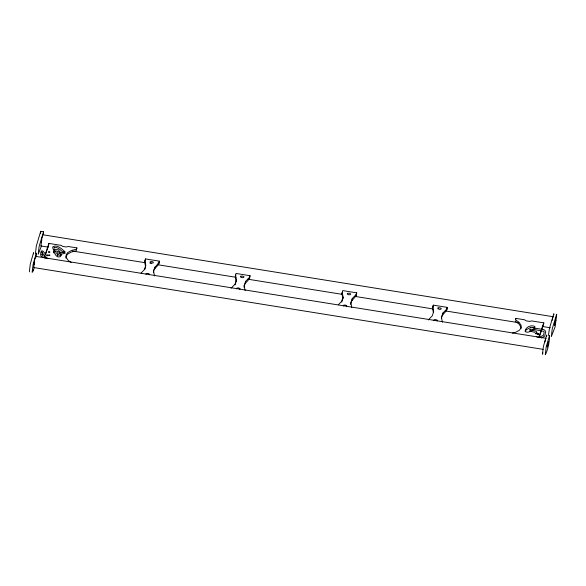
<?xml version="1.0" encoding="UTF-8"?>
<svg xmlns="http://www.w3.org/2000/svg" width="586" height="586" viewBox="0 0 586 586"><rect width="100%" height="100%" fill="white"/><g stroke="black" fill="none" stroke-linecap="round" stroke-linejoin="round"><path stroke-width="0.88" d="M65.976 258.104L65.976 256.412L67.588 254.134L71.302 252.039L76.253 250.83L76.891 247.9L68.152 246.501L66.145 246.984L62.643 246.42L61.156 245.373L48.909 243.41L44.192 257.518L45.085 258.148M520.91 328.621L520.91 326.929L518.896 323.919L515.226 321.318M33.6 253.848L33.556 252.669L30.274 264.052L29.359 271.831M546.716 336.247L546.679 335.067L543.398 346.451L542.475 354.23L542.951 352.933M553.865 314.894L553.821 313.722L549.441 328.394L548.459 335.514M543.127 349.359L33.71 267.553L34.603 260.023L35.819 256.375L546.145 338.327M48.155 247.131L40.932 245.974L41.818 238.443L43.042 234.796L553.36 316.748M40.639 233.565L40.742 232.495M43.437 234.012L43.503 231.77L40.705 231.324L36.317 245.995L35.402 253.775M36.076 257.166L36.354 253.123L33.072 264.506L32.157 272.278L33.109 269.685L33.043 271.186L34.34 267.311M48.726 244.992L48.909 243.41M159.436 261.158C157.759 265.172 153.041 267.67 153.393 272.717C153.371 267.677 159.582 266.051 159.436 261.158L145.445 258.909L144.698 262.176L145.621 266.938L144.764 269.516M145.262 260.492L145.445 258.909M154.836 268.417L155.019 266.835M158.689 264.425L158.879 262.843M235.477 275.142L236.4 279.903L236.217 281.485L235.286 276.724L236.041 273.457L250.032 275.706C250.171 280.599 243.959 282.225 243.988 287.265M245.424 282.965L245.615 281.383L249.468 277.39L250.032 275.706M249.277 278.973L249.468 277.39M341.748 302.054L342.898 298.618L341.968 293.857L342.722 290.59L356.713 292.839C356.852 297.732 350.64 299.358 350.67 304.39M342.898 298.618L343.081 297.036L342.158 292.275M352.105 300.091L352.296 298.516L356.149 294.524L356.713 292.839M355.958 296.098L356.149 294.524M433.332 312.367L432.563 308.404L433.31 305.138L447.301 307.386C447.587 312.03 441.698 313.481 441.544 318.081M433.31 305.138L432.563 308.404M442.701 314.638L442.884 313.063L446.737 309.071L447.301 307.386M446.554 310.646L446.737 309.071M515.673 319.971L515.863 318.396L524.602 319.795L526.096 320.842L529.598 321.406L531.597 320.923L543.845 322.886L539.208 337.748M530.66 330.248L530.85 328.761M57.56 255.752L57.655 252.39M34.296 262.755L34.193 264.682M41.342 242.296L41.789 239.952M544.921 341.975L545.712 338.591M552.144 320.396L552.935 317.011M535.538 333.112L535.362 333.683L537.626 334.027M537.706 333.742L536.747 332.995M43.503 231.77L39.116 246.442L38.2 254.221L41.43 246.127M45.671 254.119L48.448 245.82M54.278 249.607L53.722 251.291C54.857 253.745 56.359 257.921 59.889 256.858L60.563 256.368L61.318 254.112M53.531 252.874L54.095 251.189L55.296 250.896M76.891 247.9L76.444 249.248L71.492 250.464L67.771 252.551L66.159 254.829L66.159 257.371L68.174 260.382L71.111 262.455M146.009 274.307L146.28 273.508L147.987 273.369L149.423 274.014L149.159 274.812M235.286 276.724L235.85 275.039M236.4 279.903L234.964 284.203L231.052 288.253M235.067 284.921L235.931 282.342M236.605 288.854L236.869 288.056L238.575 287.916L240.018 288.561L239.747 289.359M245.615 281.383L244.172 285.682L245.116 290.51M341.968 293.857L342.532 292.172M343.081 297.036L341.645 301.336L338.29 304.808M343.286 305.987L343.55 305.189L345.257 305.042L346.7 305.694L346.429 306.493M352.296 298.516L350.853 302.815L351.798 307.643M433.874 320.535L434.138 319.736L435.845 319.59L437.288 320.242L437.024 321.04M442.884 313.063L441.448 317.363L442.386 322.19M515.863 318.396L515.409 319.744L519.086 322.337L521.093 325.347L521.093 327.889L519.482 330.167L515.768 332.255L512.464 333.06M525.21 331.801L526.082 329.918L530.528 327.479M534.52 328.504L534.886 326.446C531.282 324.666 525.752 326.856 525.144 330.973L525.437 331.617C528.594 333.705 531.546 330.108 534.205 328.849M543.845 322.886L538.702 337.272M57.662 255.43L59.296 253.181M59.098 255.782L59.333 255.13M47.634 254.742L47.422 255.313L49.671 255.686L49.876 255.122L48.858 254.646M54.447 247.241L54.227 248.032M141.021 273.127L144.376 269.655L145.811 265.355L144.889 260.594M428.322 319.934L432.241 315.883L433.677 311.584L432.746 306.822M40.932 245.974L41.357 245.71M33.71 267.553L34.135 267.289M45.855 258.148L46.902 257.957L47.884 258.594M539.076 337.507L543.544 335.192L544.145 332.247L543.815 331.31L532.813 329.229M541.501 337.99L544.768 336.078L545.661 332.123L545.039 330.343L543.544 329.574L533.033 327.83M53.956 247.819C58.058 246.179 60.849 250.896 63.881 252.698L63.544 252.017L63.691 252.434L64.423 251.98L60.065 252.94M60.365 254.397L65.039 253.291L64.958 251.658C61.618 249.145 57.889 244.457 53.165 246.523L52.674 247.387C52.44 250.141 56.696 251.05 56.3 253.928M150.045 263.26L153.114 262.982L153.386 262.184L151.942 261.532L150.236 261.678L149.972 262.477L151.408 263.129M54.696 249.336L58.446 249.87L60.746 252.954M530.982 327.362L534 327.772L534.893 328.394M44.47 257.437L41.196 256.456L40.566 254.705L40.895 252.024L41.892 250.676L43.166 251.343L47.107 255.987M72.539 251.05L144.801 262.653M158.352 264.828L236.026 277.303M247.768 279.185L342.605 294.414M355.248 296.45L432.929 308.917M445.572 310.954L518.735 322.703M542.218 326.468L550.349 327.779M56.117 251.028L58.6 251.694L61.134 255.686M529.502 329.413L536.271 331.383L537.303 333.61M529.429 330.929L534.901 332.379M537.523 337.228L536.402 336.562M43.152 255.73L42.346 255.35L41.98 254.346L42.024 254.742L42.522 252.112L41.672 252.163L46.082 257.379M40.705 231.324L40.786 231.704M153.583 271.135L154.521 275.962M549.558 335.903C549.543 343.323 547.016 352.04 545.273 354.677L546.196 346.905L549.478 335.522L549.558 335.903M556.7 314.55L555.125 326.805L551.316 336.62L552.239 328.841L556.619 314.169L556.7 314.55M547.243 346.267L547.317 347.08L548.657 341.433L547.243 346.267M554.466 324.695L554.532 325.508L555.806 320.081L554.466 324.695M538.666 333.771L538.549 334.584L537.706 334.591L537.311 333.786L537.897 333.28L538.666 333.771M240.824 276.226L240.56 277.024L242.003 277.676L243.71 277.53L243.974 276.731L242.531 276.087L240.824 276.226M347.505 293.359L347.242 294.157L348.685 294.802L350.391 294.663L350.655 293.864L349.212 293.212L347.505 293.359M438.101 307.906L437.83 308.705L439.273 309.349L440.98 309.21L441.251 308.412L439.808 307.76L438.101 307.906M49.81 252.061L48.44 252.185L48.367 251.768L49.81 252.061"/></g></svg>
